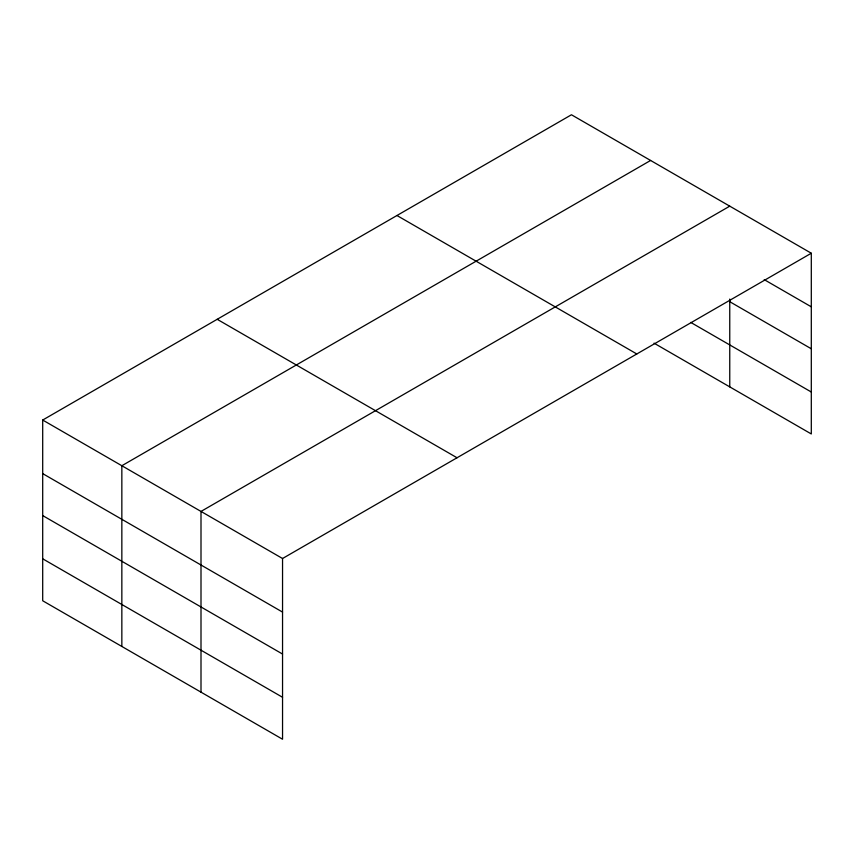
<?xml version="1.0" encoding="UTF-8"?>
<svg xmlns="http://www.w3.org/2000/svg" width="854" height="854" viewBox="0 0 854 854"><rect width="100%" height="100%" fill="white"/><g stroke="black" fill="none" stroke-linecap="round" stroke-linejoin="round"><path stroke-width="1.28" d="M811.3 253.232L571.454 114.767L42.7 420.04L42.7 600.768L282.546 739.233L282.546 558.505L811.3 253.232L811.3 433.96L654.047 343.169M650.599 160.456L121.844 465.729L121.844 646.457M729.754 206.156L201 511.429L201 692.156M764.213 279.632L811.3 306.821M729.754 301.697L811.3 348.774M690.747 322.406L811.3 392.007M396.961 215.507L636.806 353.972M217.194 319.3L457.039 457.765M42.7 420.04L282.546 558.505M42.7 473.618L282.546 612.094M42.7 515.581L282.546 654.047M42.7 558.804L282.546 697.28M729.754 299.071L729.754 386.883"/></g></svg>
